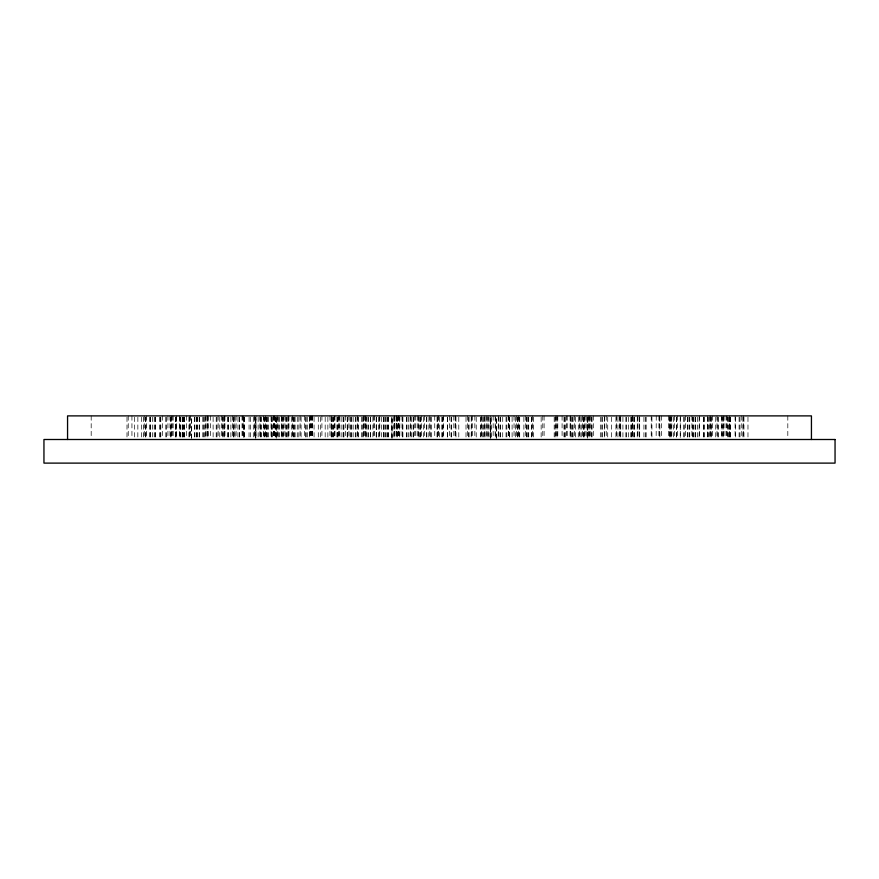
<?xml version="1.0" encoding="UTF-8"?>
<svg xmlns="http://www.w3.org/2000/svg" width="879" height="879" viewBox="0 0 879 879"><rect width="100%" height="100%" fill="white"/><g stroke="black" fill="none" stroke-linecap="round" stroke-linejoin="round"><path stroke-width="0.66" stroke-dasharray="4.39 3.3" d="M787.815 415.888L787.815 438.192M747.974 417.195L747.974 438.192M743.942 417.195L743.942 438.192M743.403 415.888L743.403 438.192M742.942 417.195L742.942 438.192M741.788 415.888L741.788 438.192M739.964 417.195L739.964 438.192M739.107 417.195L739.107 438.192M735.338 417.195L735.338 438.192M735.097 415.888L735.097 438.192M730.614 417.195L730.614 438.192M730.328 417.195L730.328 438.192M729.515 415.888L729.515 438.192M729.383 417.195L729.383 438.192M729.185 417.195L729.185 438.192M728.449 417.195L728.449 438.192M727.592 417.195L727.592 438.192M727.087 415.888L727.087 438.192M726.406 415.888L726.406 438.192M724.922 415.888L725.021 438.192M723.648 415.888L723.648 438.192M723.153 417.195L723.153 438.192M722.824 415.888L722.824 438.192M721.967 417.195L721.967 438.192M721.527 415.888L721.527 438.192M718.572 417.195L718.572 438.192M717.802 417.195L717.802 438.192M717.011 415.888L717.011 438.192M715.737 417.195L715.737 438.192M712.638 415.888L712.638 438.192M711.199 417.195L711.254 438.192M710.924 415.888L710.924 438.192M710.803 417.195L710.803 438.192M710.023 415.888L710.045 438.192M709.133 417.195L709.133 438.192M708.056 417.195L708.056 438.192M707.782 417.195L707.782 438.192L707.672 415.888M704.134 417.195L704.134 438.192M703.969 417.195L703.969 438.192M703.475 417.195L703.475 438.192M699.365 415.888L699.365 438.192M699.124 417.195L699.124 438.192M697.454 417.195L697.454 438.192M695.685 417.195L695.685 438.192M695.311 417.195L695.311 438.192M693.927 417.195L693.927 438.192M693.19 417.195L693.19 438.192M692.443 417.195L692.443 438.192M691.916 415.888L691.916 438.192M689.74 417.195L689.74 438.192M689.048 417.195L689.18 438.192M687.774 417.195L687.774 438.192M687.345 417.195L687.345 438.192M685.554 415.888L685.554 438.192M684.488 417.195L684.488 438.192M683.346 417.195L683.346 438.192M680.28 415.888L680.28 438.192L680.236 417.195M677.5 415.888L677.5 438.192M676.489 417.195L676.489 438.192M676.38 417.195L676.38 438.192M674.622 415.888L674.622 438.192M673.424 417.195L673.424 438.192M671.798 415.888L671.798 438.192M671.029 417.195L671.029 438.192M670.897 417.195L670.897 438.192M670.523 415.888L670.523 438.192M669.534 415.888L669.534 438.192M669.315 417.195L669.315 438.192M668.403 415.888L668.403 438.192M661.546 415.888L661.546 438.192M659.854 417.195L659.854 438.192M659.47 415.888L659.47 438.192M658.953 415.888L658.92 438.192M656.25 415.888L656.141 438.192M651.921 417.195L651.921 438.192M651.229 415.888L651.229 438.192M646.164 417.195L646.164 438.192M645.56 417.195L645.56 438.192M643.933 417.195L643.933 438.192M639.692 417.195L639.692 438.192M639.242 417.195L639.242 438.192M639.132 415.888L639.077 438.192M637.462 415.888L637.462 438.192M637.253 417.195L637.253 438.192M634.407 417.195L634.407 438.192M634.089 417.195L634.089 438.192M633.111 417.195L633.111 438.192M632.419 415.888L632.419 438.192M632.265 415.888L632.265 438.192M632.001 417.195L632.001 438.192M631.419 417.195L631.419 438.192M630.781 417.195L630.781 438.192M628.441 417.195L628.441 438.192M626.639 417.195L626.639 438.192M625.881 417.195L625.881 438.192M622.925 417.195L622.925 438.192M620.728 417.195L620.728 438.192M620.42 415.888L620.42 438.192M619.926 417.195L619.926 438.192M619.552 415.888L619.552 438.192M617.937 417.195L617.937 438.192M616.399 415.888L616.399 438.192M615.959 417.195L615.959 438.192M611.575 417.195L611.575 438.192M607.719 417.195L607.719 438.192M606.224 415.888L606.224 438.192M604.565 417.195L604.565 438.192M604.4 415.888L604.4 438.192M602.104 417.195L602.104 438.192M602.016 417.195L602.016 438.192M600.324 417.195L600.324 438.192M593.292 415.888L593.292 438.192M592.061 417.195L592.061 438.192M591.512 417.195L591.512 438.192M590.842 415.888L590.842 438.192M589.853 417.195L589.853 438.192M589.315 415.888L589.315 438.192M588.732 415.888L588.732 438.192M588.029 417.195L588.029 438.192M587.084 417.195L587.073 438.192M586.029 415.888L586.029 438.192M584.832 415.888L584.832 438.192M584.216 417.195L584.216 438.192M583.524 417.195L583.524 438.192M583.206 417.195L583.206 438.192M582.557 415.888L582.557 438.192M581.217 417.195L581.217 438.192M580.019 417.195L580.019 438.192M579.514 415.888L579.514 438.192M578.294 417.195L578.294 438.192M575.58 417.195L575.613 438.192M574.328 415.888L574.328 438.192M573.064 417.195L573.064 438.192M572.416 417.195L572.416 438.192M571.482 417.195L571.482 438.192M570.416 415.888L570.471 438.192M570.273 417.195L570.273 438.192M570.141 415.888L570.141 438.192M567.23 415.888L567.23 438.192M566.537 415.888L566.537 438.192M565.582 417.195L565.582 438.192M564.219 417.195L564.219 438.192M564.098 417.195L564.098 438.192M562.088 415.888L562.088 438.192M557.791 415.888L557.791 438.192M557.044 417.195L557.044 438.192M556.814 415.888L556.814 438.192M555.77 415.888L555.77 438.192M555.132 417.195L555.132 438.192M554.188 417.195L554.188 438.192M544.101 415.888L544.101 438.192M542.772 415.888L542.772 438.192M541.145 417.195L541.145 438.192M533.531 417.195L533.531 438.192M532.696 415.888L532.696 438.192M531.762 417.195L531.905 438.192M531.696 417.195L531.696 438.192M528.718 417.195L528.718 438.192M528.081 417.195L528.081 438.192M527.026 417.195L527.026 438.192M526.477 417.195L526.477 438.192M525.73 415.888L525.73 438.192M523.884 417.195L523.884 438.192M519.698 417.195L519.698 438.192M519.137 417.195L519.137 438.192M518.401 415.888L518.401 438.192M517.841 417.195L517.841 438.192M517.357 417.195L517.357 438.192M516.566 415.888L516.566 438.192M515.446 417.195L515.446 438.192M514.05 415.888L514.05 438.192M512.105 417.195L512.105 438.192M509.677 417.195L509.677 438.192M509.337 417.195L509.337 438.192M508.776 415.888L508.776 438.192M508.458 415.888L508.458 438.192M506.853 417.195L506.853 438.192M506.051 417.195L506.051 438.192M502.722 417.195L502.722 438.192M500.656 417.195L500.656 438.192M500.008 417.195L500.008 438.192M498.657 415.888L498.657 438.192M498.25 417.195L498.25 438.192M495.503 417.195L495.503 438.192M495.163 415.888L495.163 438.192M493.163 415.888L493.163 438.192M491.372 417.195L491.372 438.192M490.306 415.888L490.339 438.192M489.032 417.195L489.032 438.192M488.054 415.888L488.054 438.192M487.911 417.195L487.911 438.192M486.779 415.888L486.779 438.192M485.966 417.195L485.966 438.192M484.768 415.888L484.768 438.192M484.571 417.195L484.571 438.192M483.45 417.195L483.45 438.192M482.714 417.195L482.714 438.192M481.56 415.888L481.56 438.192M481.077 417.195L481.077 438.192M480.439 417.195L480.439 438.192M476.22 417.195L476.22 438.192M474.847 415.888L474.847 438.192M472.583 415.888L472.583 438.192M471.408 415.888L471.408 438.192M471.21 417.195L471.21 438.192M469.089 417.195L469.089 438.192M468.43 417.195L468.43 438.192M467.43 415.888L467.43 438.192M466.002 417.195L466.002 438.192M458.794 417.195L458.794 438.192M455.97 417.195L455.97 438.192M455.432 415.888L455.443 438.192M455.157 415.888L455.157 438.192M453.806 415.888L453.872 438.192M451.257 417.195L451.257 438.192M451.103 417.195L451.103 438.192M449.532 415.888L449.532 438.192M447.587 417.195L447.587 438.192M447.323 417.195L447.323 438.192M443.587 415.888L443.587 438.192M442.994 417.195L442.994 438.192M442.587 417.195L442.587 438.192M441.807 417.195L441.807 438.192M439.632 417.195L439.632 438.192M438.412 415.888L438.412 438.192M437.896 415.888L437.896 438.192M437.61 417.195L437.61 438.192M437.039 417.195L437.039 438.192M434.742 415.888L434.742 438.192M431.435 417.195L431.435 438.192M430.677 417.195L430.677 438.192M429.798 415.888L429.798 438.192M428.941 417.195L428.831 438.192M426.831 417.195L426.831 438.192M426.535 417.195L426.535 438.192M424.458 415.888L424.458 438.192M423.502 417.195L423.502 438.192M421.272 415.888L421.272 438.192M420.832 417.195L420.832 438.192M420.623 417.195L420.623 438.192M419.646 417.195L419.646 438.192M418.536 415.888L418.536 438.192M418.206 417.195L418.206 438.192M417.239 415.888L417.184 438.192M415.613 415.888L415.492 438.192M414.229 415.888L414.229 438.192M413.339 417.195L413.339 438.192M413.13 417.195L413.13 438.192M411.46 417.195L411.46 438.192M410.449 415.888L410.449 438.192M410.119 417.195L410.119 438.192M408.658 417.195L408.658 438.192M406.977 417.195L406.977 438.192M406.494 417.195L406.494 438.192M402.912 417.195L402.912 438.192M402.263 417.195L402.263 438.192M402.066 415.888L402.066 438.192M399.835 415.888L399.835 438.192M399.352 417.195L399.352 438.192M398.374 415.888L398.275 438.192M398.209 415.888L398.209 438.192M397.956 415.888L397.978 438.192M397.418 417.195L397.418 438.192M396.77 417.195L396.77 438.192M396.704 415.888L396.704 438.192M396.308 415.888L396.308 438.192M396.121 415.888L396.121 438.192M394.77 417.195L394.77 438.192M394.616 415.888L394.616 438.192M394.418 415.888L394.418 438.192M394.089 415.888L394.089 438.192M393.089 417.195L393.089 438.192M391.693 417.195L391.693 438.192M388.408 417.195L388.408 438.192M388.013 417.195L388.013 438.192M387.419 417.195L387.419 438.192M386.123 417.195L386.123 438.192M385.354 417.195L385.354 438.192M384.2 417.195L384.2 438.192M383.651 417.195L383.651 438.192M383.464 417.195L383.464 438.192M381.706 417.195L381.651 438.192M379.783 415.888L379.783 438.192M379.31 417.195L379.31 438.192M378.618 417.195L378.618 438.192M376.63 417.195L376.63 438.192M376.421 417.195L376.421 438.192M376.19 417.195L376.19 438.192M374.443 415.888L374.443 438.192M373.762 415.888L373.762 438.192M372.905 417.195L372.905 438.192M370.52 417.195L370.52 438.192M370.334 417.195L370.334 438.192M368.455 417.195L368.455 438.192M367.916 417.195L367.916 438.192M366.488 417.195L366.488 438.192M365.95 415.888L365.95 438.192M365.488 417.195L365.488 438.192M365.137 415.888L365.137 438.192M364.181 415.888L364.181 438.192M363.675 415.888L363.675 438.192M363.543 417.195L363.543 438.192M362.5 417.195L362.5 438.192M361.654 417.195L361.654 438.192M358.632 417.195L358.632 438.192M357.885 417.195L357.885 438.192M357.632 415.888L357.676 438.192M356.006 417.195L356.006 438.192M355.292 417.195L355.292 438.192M353.16 417.195L353.16 438.192M351.732 417.195L351.732 438.192M350.996 417.195L350.996 438.192M350.139 417.195L350.139 438.192M348.952 415.888L348.952 438.192M347.743 417.195L347.743 438.192M347.568 417.195L347.568 438.192M347.205 417.195L347.205 438.192M345.37 415.888L345.37 438.192M343.942 417.195L343.942 438.192M343.359 417.195L343.359 438.192M343.063 417.195L343.063 438.192M341.118 417.195L341.118 438.192M339.558 415.888L339.558 438.192M338.942 417.195L338.942 438.192M338.701 415.888L338.701 438.192M337.69 417.195L337.69 438.192M337.547 417.195L337.547 438.192M336.91 417.195L336.91 438.192M334.965 415.888L334.965 438.192M334.657 415.888L334.657 438.192M333.8 417.195L333.8 438.192M333.119 417.195L333.053 438.192M332.691 417.195L332.691 438.192M331.68 417.195L331.68 438.192M331.493 415.888L331.482 438.192M331.174 417.195L331.174 438.192M329.966 415.888L329.966 438.192M327.856 417.195L327.856 438.192M325.186 417.195L325.186 438.192M321.912 415.888L321.912 438.192M320.428 417.195L320.428 438.192M318.286 417.195L318.286 438.192M314.067 417.195L314.067 438.192M312.528 415.888L312.528 438.192M312.199 415.888L312.199 438.192M311.21 415.888L311.21 438.192M311.012 415.888L311.012 438.192M310.375 415.888L310.375 438.192M309.43 415.888L309.573 438.192M309.386 417.195L309.386 438.192M307.276 417.195L307.276 438.192M305.958 417.195L305.958 438.192M305.892 417.195L305.892 438.192M304.31 415.888L304.409 438.192M301.079 417.195L301.079 438.192M300.113 415.888L300.113 438.192M298.849 417.195L298.849 438.192M297.278 417.195L297.278 438.192M295.003 417.195L295.003 438.192M294.784 417.195L294.784 438.192M293.586 417.195L293.586 438.192M293.004 417.195L293.004 438.192M292.421 415.888L292.421 438.192M291.301 417.195L291.301 438.192M288.916 415.888L288.916 438.192M288.73 417.195L288.73 438.192M288.114 415.888L288.114 438.192M287.147 417.195L287.191 438.192M286.334 417.195L286.334 438.192M285.818 417.195L285.818 438.192M284.917 415.888L284.917 438.192M283.258 417.195L283.258 438.192M283.071 415.888L283.071 438.192M282.478 417.195L282.478 438.192M281.588 417.195L281.588 438.192M281.313 415.888L281.313 438.192M279.676 417.195L279.676 438.192M278.731 417.195L278.731 438.192M277.808 415.888L277.808 438.192M277.138 417.195L277.138 438.192M276.61 438.192L276.478 415.888L276.424 438.192M275.599 417.195L275.599 438.192M275.226 417.195L275.226 438.192M274.786 415.888L274.786 438.192M274.49 415.888L274.49 438.192M273.798 415.888L273.798 438.192M273.468 415.888L273.468 438.192M272.149 417.195L272.149 438.192M271.93 417.195L271.93 438.192M271.27 417.195L271.248 438.192M271.095 415.888L271.095 438.192M268.567 417.195L268.567 438.192M267.71 417.195L267.71 438.192M266.897 417.195L266.853 438.192M266.194 417.195L266.194 438.192M266.029 417.195L266.029 438.192M265.37 415.888L265.37 438.192M264.491 417.195L264.491 438.192M264.008 417.195L264.008 438.192M263.381 415.888L263.381 438.192M261.524 417.195L261.459 438.192M260.81 417.195L260.81 438.192M260.151 417.195L260.151 438.192M259.975 415.888L259.975 438.192M258.14 417.195L258.14 438.192M256.031 415.888L256.031 438.192M255.284 417.195L255.284 438.192M255.086 417.195L255.086 438.192M254.514 415.888L254.514 438.192M253.306 417.195L253.306 438.192M250.416 417.195L250.35 438.192M249.098 417.195L249.032 438.192M244.362 417.195L244.362 438.192M244.175 417.195L244.175 438.192M243.714 415.888L243.714 438.192L243.659 417.195M242.769 415.888L242.769 438.192M242.044 415.888L242.044 438.192M239.473 417.195L239.473 438.192M239.297 417.195L239.308 438.192M237.989 417.195L237.923 438.192M236.077 415.888L236.077 438.192M234.957 417.195L234.957 438.192M234.089 415.888L234.089 438.192M233.418 417.195L233.418 438.192M233.254 417.195L233.254 438.192M232.605 415.888L232.55 438.192M230.88 417.195L230.88 438.192M228.364 417.195L228.364 438.192M228.188 417.195L228.199 438.192M227.309 417.195L227.309 438.192M224.969 415.888L224.969 438.192M224.541 415.888L224.541 438.192M224.222 417.195L224.222 438.192M223.848 417.195L223.848 438.192M222.947 415.888L222.947 438.192M222.31 417.195L222.31 438.192M221.64 415.888L221.64 438.192M219.772 417.195L219.772 438.192M218.135 415.888L218.135 438.192M216.97 417.195L216.97 438.192M216.201 417.195L216.201 438.192M213.114 417.195L213.114 438.192M210.531 415.888L210.531 438.192M208.224 415.888L208.224 438.192M207.851 417.195L207.851 438.192M207.312 415.888L207.323 438.192M207.026 415.888L207.026 438.192M205.862 417.195L205.862 438.192M205.686 415.888L205.752 438.192M204.686 417.195L204.686 438.192M203.137 417.195L203.137 438.192M202.983 417.195L202.983 438.192M199.467 417.195L199.467 438.192M199.203 417.195L199.203 438.192M197.577 417.195L197.577 438.192M196.94 417.195L196.83 438.192M196.72 417.195L196.72 438.192M194.874 417.195L194.874 438.192M194.468 417.195L194.468 438.192M191.501 438.192L191.501 417.195L191.391 438.192M190.282 415.888L190.282 438.192M189.831 415.888L189.831 438.192M189.49 417.195L189.49 438.192M188.919 417.195L188.919 438.192M186.623 415.888L186.623 438.192M184.623 417.195L184.623 438.192M184.194 417.195L184.194 438.192M183.304 417.195L183.304 438.192M182.92 417.195L182.92 438.192M182.821 417.195L182.821 438.192M182.557 417.195L182.557 438.192M180.81 417.195L180.81 438.192M180.624 417.195L180.624 438.192M179.777 417.195L179.777 438.192M179.58 415.888L179.58 438.192M176.327 415.888L176.327 438.192M176.261 417.195L176.261 438.192M175.756 417.195L175.756 438.192M175.58 417.195L175.58 438.192L175.371 417.195M173.152 415.888L173.152 438.192M172.218 415.888L172.218 438.192M171.581 415.888L171.581 438.192M170.998 417.195L170.998 438.192M170.823 417.195L170.823 438.192M169.988 415.888L169.988 438.192M167.933 415.888L167.933 438.192M166.472 417.195L166.472 438.192M165.735 417.195L165.834 438.192M162.318 415.888L162.318 438.192M160.802 417.195L160.802 438.192M160.319 417.195L160.319 438.192M159.615 417.195L159.615 438.192M155.473 417.195L155.473 438.192M155.122 417.195L155.122 438.192M154.221 417.195L154.221 438.192M152.485 417.195L152.485 438.192M150.485 417.195L150.485 438.192M150.243 417.195L150.243 438.192M149.738 417.195L149.738 438.192M146.364 415.888L146.364 438.192M145.837 417.195L145.837 438.192M145.672 417.195L145.672 438.192M144.255 415.888L144.255 438.192M143.552 417.195L143.552 438.192M141.519 417.195L141.607 438.192M137.871 417.195L137.838 438.192M134.652 417.195L134.652 438.192M131.938 415.888L131.938 438.192M128.235 415.888L128.235 438.192M126.994 417.195L126.994 438.192M91.185 415.888L91.185 438.192M587.611 438.192L587.611 415.888L587.535 438.192M496.382 438.192L496.382 417.195L496.371 438.192M490.724 438.192L490.724 417.195L490.691 438.192M392.023 438.192L392.023 417.195L391.957 438.192M255.789 438.192L255.789 417.195L255.734 438.192"/><path stroke-width="1.32" d="M811.438 439.5L811.438 415.888L67.562 415.888L67.562 439.5M835.05 439.5L43.95 439.5L43.95 463.112L835.05 463.112L835.05 439.5"/></g></svg>
